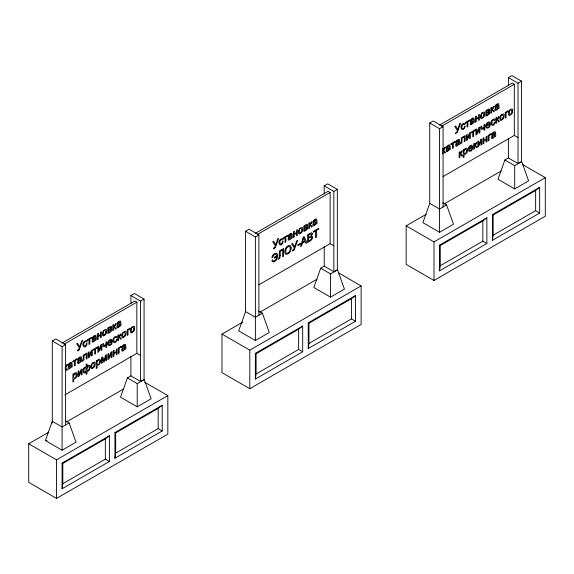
<?xml version="1.0" encoding="UTF-8"?>
<svg xmlns="http://www.w3.org/2000/svg" width="574" height="574" viewBox="0 0 574 574"><rect width="100%" height="100%" fill="white"/><g stroke="black" fill="none" stroke-linecap="round" stroke-linejoin="round"><path stroke-width="0.86" d="M62.092 488.761L62.803 483.681L62.803 463.469L62.092 463.06L109.397 435.752L109.397 461.453L62.092 488.761L62.092 463.06M114.958 458.239L115.668 453.159L115.668 432.947L114.958 432.538L162.205 405.258L162.205 430.966L114.958 458.239L114.958 432.538M255.38 379.07L256.09 373.99L256.09 353.771L255.38 353.362L302.685 326.054L302.685 351.762L255.38 379.07L255.38 353.362M308.245 348.547L308.956 343.46L308.956 323.248L308.245 322.839L355.493 295.567L355.493 321.268L308.245 348.547L308.245 322.839M439.562 270.835L440.272 265.748L440.272 245.536L439.562 245.127L486.867 217.819L486.867 243.519L439.562 270.835L439.562 245.127M492.435 240.312L493.138 235.225L493.138 215.013L492.435 214.604L539.675 187.325L539.675 213.033L492.435 240.312L492.435 214.604M45.396 440.567L52.277 421.287L62.092 426.956L69.124 422.894L76.005 442.174L62.092 450.21L45.396 440.567L47.118 440.567M140.738 381.552L130.922 375.884L127.406 377.914L120.526 397.194L137.222 406.83L151.134 398.801L144.253 379.522L140.551 381.445L140.551 301.12L130.922 295.56L130.922 303.589M258.896 315.234L258.896 234.902L249.08 229.241L245.564 231.272L245.564 311.596L238.684 330.875L255.38 340.511L269.292 332.482L262.411 313.203L258.637 311.022M334.025 271.854L324.21 266.192L320.694 268.223L313.813 287.495L330.509 297.138L344.422 289.102L337.541 269.823L333.838 271.746L333.838 191.422L324.21 185.861L324.21 193.897M443.078 206.999L443.078 126.667L433.262 120.999L429.747 123.03L429.747 203.361L422.866 222.64L439.562 232.276L453.474 224.24L446.594 204.968L442.819 202.787M518.207 163.619L508.392 157.95L504.876 159.981L497.995 179.26L514.691 188.903L528.604 180.867L521.723 161.588L518.021 163.511L518.021 83.187L508.392 77.626L508.392 85.662M65.171 368.013L66.405 365.1L67.388 364.347L65.623 368.099L67.567 369.857L66.663 370.381L65.092 368.73M62.803 463.469L105.351 438.902L109.397 435.752M115.668 432.947L158.159 408.415L162.205 405.258M256.09 353.771L298.638 329.211L302.685 326.054M308.956 323.248L351.446 298.717L355.493 295.567M440.272 245.536L482.82 220.976L486.867 217.819M493.138 215.013L535.628 190.482L539.675 187.325M52.277 423.045L52.277 340.963L55.793 338.933L65.608 344.601L65.608 424.925M130.922 295.56L134.438 293.529L144.067 299.09L144.067 379.414M508.392 77.626L511.908 75.596L521.536 81.156L521.536 161.481M324.21 185.861L327.725 183.831L337.354 189.391L337.354 269.723M62.014 343.051L134.818 301.02L136.842 302.189L136.842 353.362L64.812 394.948M439.483 125.125L512.288 83.087L514.311 84.256L514.311 135.428L443.056 176.57M255.301 233.36L328.106 191.329L330.129 192.491L330.129 243.67L258.874 284.804M64.037 344.221L136.842 302.189M441.506 126.294L514.311 84.256M140.551 301.12L144.067 299.09M518.021 83.187L521.536 81.156M52.277 340.963L62.092 346.631L65.608 344.601M429.747 123.03L439.562 128.698L443.078 126.667M257.324 234.529L330.129 192.491M333.838 191.422L337.354 189.391M245.564 231.272L255.38 236.933L258.896 234.902M144.641 382.198L167.83 395.586L167.83 434.145L56.525 498.404L28.7 482.339L28.7 443.781L48.797 432.179M66.577 421.912L123.769 388.892M522.885 164.716L545.3 177.653L545.3 216.211L433.994 280.471L406.17 264.406L406.17 225.847L426.267 214.246M444.046 203.985L501.246 170.959M338.703 272.951L361.118 285.895L361.118 324.446L249.812 388.706L221.987 372.641L221.987 334.09L242.859 322.036M259.864 312.22L317.063 279.201M127.406 377.914L137.222 383.583L144.253 379.522M446.594 204.968L439.562 209.022L429.747 203.361M504.876 159.981L514.691 165.649L521.723 161.588M262.411 313.203L255.38 317.264L245.564 311.596M320.694 268.223L330.509 273.884L337.541 269.823M28.7 443.781L56.525 459.846L167.83 395.586M406.17 225.847L433.994 241.912L545.3 177.653M221.987 334.09L249.812 350.154L361.118 285.895M62.803 483.681L105.351 459.114L109.397 461.453M115.668 453.159L158.159 428.627L162.205 430.966M440.272 265.748L482.82 241.188L486.867 243.519M493.138 235.225L535.628 210.694L539.675 213.033M256.09 373.99L298.638 349.423L302.685 351.762M308.956 343.46L351.446 318.929L355.493 321.268M514.311 135.428L518.021 137.573M330.129 243.67L333.838 245.808M136.842 353.362L140.551 355.507M65.35 420.72L69.124 422.894M535.628 190.482L535.628 210.694M514.691 165.649L514.691 188.903M508.392 138.32L508.392 157.95M482.82 220.976L482.82 241.188M442.891 148.458L442.891 150.89L444.463 147.733L445.446 146.987L443.68 150.74L445.632 152.497L444.721 153.014C443.702 150.388 442.03 151.421 442.891 154.076M439.562 128.698L439.562 232.276M433.994 241.912L433.994 280.471M351.446 298.717L351.446 318.929M330.509 273.884L330.509 297.138M324.21 246.555L324.21 266.192M298.638 329.211L298.638 349.423M255.38 236.933L255.38 340.511M249.812 350.154L249.812 388.706M158.159 408.415L158.159 428.627M137.222 383.583L137.222 406.83M130.922 356.246L130.922 375.884M105.351 438.902L105.351 459.114M62.092 346.631L62.092 450.21M56.525 459.846L56.525 498.404M112.174 341.286L108.543 343.639C108.515 345.993 111.37 344.364 111.299 342.8L112.145 342.434C111.665 347.148 105.243 346.079 108.321 341.365A2.92 1.686 -60 0 1 109.483 339.966L110.43 339.421A2.848 1.643 -60 0 1 111.557 339.485L112.174 341.286M472.682 147.109L469.051 149.462C469.023 151.816 471.885 150.187 471.806 148.63L472.653 148.257C472.172 152.971 465.751 151.902 468.836 147.188A2.92 1.686 -60 0 1 469.991 145.789L470.938 145.244A2.848 1.643 -60 0 1 472.065 145.308L472.682 147.109M490.232 123.927L486.601 126.273C486.573 128.633 489.435 126.998 489.357 125.441L490.203 125.075C489.722 129.789 483.301 128.712 486.386 124.006A2.92 1.686 -60 0 1 487.541 122.606L488.488 122.054A2.848 1.643 -60 0 1 489.615 122.126L490.232 123.927M71.226 363.938C67.373 365.193 66.57 372.727 71.291 367.016C72.74 368.472 72.209 363.55 71.757 362.294C69.971 362.022 68.227 363.894 67.976 365.609L68.787 365.272C68.665 364.189 71.011 362.23 71.226 363.938M80.733 358.441C76.887 359.704 76.084 367.238 80.798 361.527C82.247 362.983 81.716 358.061 81.264 356.806C79.477 356.533 77.741 358.406 77.49 360.12L78.294 359.776C78.172 358.7 80.525 356.741 80.733 358.441M95.284 336.988C91.438 338.251 90.635 345.785 95.349 340.073C96.798 341.53 96.267 336.608 95.815 335.352C94.028 335.08 92.292 336.952 92.041 338.667L92.845 338.323C92.723 337.239 95.076 335.288 95.284 336.988M119.973 322.732C116.127 323.994 115.324 331.528 120.038 325.817C121.487 327.273 120.956 322.351 120.504 321.096C118.718 320.823 116.981 322.696 116.73 324.41L117.534 324.066C117.419 322.99 119.765 321.031 119.973 322.732M124.888 346.007C121.042 347.27 120.239 354.804 124.953 349.085C126.402 350.542 125.871 345.627 125.419 344.364C123.632 344.091 121.896 345.971 121.638 347.679L122.449 347.342C122.327 346.258 124.673 344.3 124.888 346.007M291.327 234.953C287.474 236.215 286.67 243.749 291.391 238.038C292.833 239.494 292.31 234.572 291.857 233.309C290.071 233.044 288.327 234.917 288.076 236.624L288.88 236.287C288.765 235.204 291.111 233.245 291.327 234.953M316.016 220.696C312.17 221.959 311.366 229.492 316.08 223.781C317.53 225.238 316.999 220.316 316.547 219.053C314.76 218.787 313.024 220.66 312.773 222.368L313.576 222.03C313.454 220.947 315.808 218.988 316.016 220.696M449.284 146.571C445.438 147.834 444.635 155.367 449.349 149.656C450.798 151.113 450.267 146.191 449.815 144.928C448.029 144.662 446.292 146.535 446.034 148.243L446.845 147.905C446.723 146.822 449.076 144.863 449.284 146.571M458.791 141.082C454.945 142.345 454.142 149.879 458.856 144.167C460.305 145.624 459.774 140.702 459.322 139.439C457.535 139.173 455.799 141.046 455.548 142.754L456.352 142.417C456.23 141.333 458.583 139.374 458.791 141.082M473.342 119.629C469.496 120.892 468.693 128.425 473.406 122.714C474.856 124.171 474.325 119.248 473.873 117.986C472.086 117.72 470.35 119.593 470.099 121.301L470.902 120.963C470.78 119.88 473.134 117.921 473.342 119.629M494.738 133.383C490.892 134.646 490.088 142.18 494.802 136.461C496.252 137.918 495.721 133.003 495.269 131.74C493.482 131.475 491.746 133.347 491.495 135.055L492.298 134.718C492.176 133.634 494.53 131.676 494.738 133.383M498.038 105.372C494.185 106.635 493.382 114.169 498.103 108.457C499.545 109.914 499.021 104.992 498.569 103.729C496.783 103.463 495.039 105.336 494.788 107.044L495.592 106.707C495.477 105.623 497.823 103.664 498.038 105.372M280.234 255.373L279.725 258.336L278.218 259.391L279.308 257.252L279.351 250.982L283.549 248.556L283.549 256.305L282.666 256.815L282.666 249.984L280.234 251.383L280.234 255.373M277.68 255.739C278.462 258.544 273.726 264.614 271.782 260.661L272.643 259.907L273.116 260.833A2.396 1.385 -60 0 0 273.927 261.012L275.821 259.613L276.754 256.686L274.264 258.128L274.264 257.209L276.718 255.796C276.618 252.56 272.643 255.114 272.743 257.188L271.875 257.425C272.298 255.337 274.243 252.775 276.603 253.292A4.147 2.396 -60 0 1 277.328 254.009L277.68 255.739M83.244 358.894L82.333 361.326L83.912 359.977L84.069 355.507L86.251 354.244L86.251 359.073L87.069 358.599L87.069 352.981L83.244 355.191L83.244 358.894M461.302 141.534L460.391 143.966L461.97 142.61L462.127 138.14L464.309 136.885L464.309 141.706L465.127 141.233L465.127 135.622L461.302 137.832L461.302 141.534M291.162 248.047L290.523 250.96A3.903 2.253 -60 0 1 289.583 252.481C288.622 254.081 285.335 255.487 284.84 252.782A6.465 3.731 -60 0 1 284.969 249.991L285.637 248.305A4.162 2.404 -60 0 1 287.28 246.332L288.837 245.493A4.362 2.518 -60 0 1 289.985 245.5L290.767 246.196L291.162 248.047M76.277 375.03L75.682 377.269A1.614 0.933 -60 0 1 74.233 378.115C71.915 376.738 75.868 370.991 76.277 375.03M83.811 344.091C82.95 347.026 86.559 346.33 86.365 343.898L87.176 343.546C84.694 352.092 79.492 342.391 86.179 340.576A2.353 1.363 -60 0 1 86.868 340.942L87.097 341.566L86.294 342.169L85.569 341.523L84.622 342.126A1.808 1.04 -60 0 0 84.005 343.166L83.811 344.091M99.661 361.527L99.065 363.773A1.614 0.933 -60 0 1 97.616 364.612C95.291 363.242 99.252 357.487 99.661 361.527M113.803 339.83C112.942 342.764 116.551 342.068 116.357 339.636L117.168 339.284C114.685 347.83 109.483 338.129 116.17 336.314A2.353 1.363 -60 0 1 116.852 336.68L117.089 337.304L116.285 337.907L115.561 337.261L114.613 337.864A1.808 1.04 -60 0 0 113.996 338.904L113.803 339.83M279.854 242.056C278.986 244.99 282.595 244.294 282.408 241.855L283.212 241.511C280.736 250.056 275.534 240.348 282.221 238.54A2.353 1.363 -60 0 1 282.903 238.906L283.14 239.523L282.336 240.133L281.612 239.487L280.664 240.09A1.808 1.04 -60 0 0 280.047 241.13L279.854 242.056M461.869 126.732C461.008 129.667 464.617 128.971 464.423 126.531L465.234 126.187C462.759 134.732 457.557 125.024 464.244 123.216A2.353 1.363 -60 0 1 464.926 123.582L465.155 124.199L464.359 124.809L463.627 124.163L462.68 124.766A1.808 1.04 -60 0 0 462.063 125.806L461.869 126.732M466.64 150.56L466.045 152.806A1.614 0.933 -60 0 1 465.306 153.531A1.586 0.918 -60 0 1 464.588 153.653C462.285 152.254 466.231 146.528 466.64 150.56M491.861 122.47C491 125.405 494.609 124.709 494.415 122.269L495.226 121.925C492.743 130.47 487.541 120.762 494.228 118.954A2.353 1.363 -60 0 1 494.917 119.32L495.147 119.937L494.343 120.547L493.618 119.901L492.671 120.504A1.808 1.04 -60 0 0 492.054 121.545L491.861 122.47M94.466 364.54C91.015 374.736 90.828 358.341 94.466 364.54M105.968 331.794C102.516 341.989 102.33 325.594 105.968 331.794M125.376 333.645C121.925 343.84 121.731 327.438 125.376 333.645M134.007 328.658C130.556 338.854 130.37 322.459 134.007 328.658M302.01 229.758C298.559 239.946 298.372 223.551 302.01 229.758M484.033 114.434C480.574 124.623 480.388 108.228 484.033 114.434M503.434 116.285C499.983 126.474 499.796 110.079 503.434 116.285M512.065 111.299C508.614 121.487 508.428 105.092 512.065 111.299M285.701 250.494L285.823 252.488A3.214 1.858 -60 0 0 286.656 253.313C289.483 253.213 290.867 249.46 289.97 247.078A3.006 1.736 -60 0 0 288.593 246.49L286.691 247.903L285.701 250.494M90.104 367.087L89.271 370.051A2.246 1.299 -60 0 1 88.202 371.127L87.004 371.206L87.004 373.839L86.179 374.32L86.179 371.679C82.548 376.845 81.838 365.968 86.179 367.095L86.179 364.411L87.004 363.938L87.004 366.621L87.27 366.169A2.152 1.241 -60 0 1 88.224 365.243L89.594 365.286L90.104 367.087M71.219 365.279C71.535 366.463 69.526 369.147 68.715 367.69A0.99 0.574 -60 0 1 68.966 366.908L71.219 365.279M80.726 359.79C81.049 360.974 79.04 363.658 78.222 362.201A0.99 0.574 -60 0 1 78.48 361.419L80.726 359.79M95.277 338.337C95.6 339.521 93.591 342.197 92.773 340.741A0.99 0.574 -60 0 1 93.031 339.966L95.277 338.337M119.973 324.08C120.289 325.264 118.28 327.948 117.469 326.491A0.99 0.574 -60 0 1 117.72 325.709L119.973 324.08M124.881 347.349C125.197 348.533 123.195 351.216 122.377 349.76A0.99 0.574 -60 0 1 122.628 348.985L124.881 347.349M291.319 236.301C291.635 237.478 289.626 240.162 288.815 238.705A0.99 0.574 -60 0 1 289.066 237.93L291.319 236.301M316.009 222.045C316.324 223.229 314.322 225.905 313.504 224.448A0.99 0.574 -60 0 1 313.763 223.673L316.009 222.045M449.277 147.92C449.593 149.104 447.591 151.78 446.773 150.323A0.99 0.574 -60 0 1 447.024 149.549L449.277 147.92M458.791 142.431C459.107 143.608 457.098 146.291 456.287 144.835A0.99 0.574 -60 0 1 456.538 144.06L458.791 142.431M473.342 120.971C473.658 122.154 471.649 124.838 470.838 123.381A0.99 0.574 -60 0 1 471.089 122.606L473.342 120.971M494.738 134.725C495.053 135.909 493.044 138.592 492.227 137.136A0.99 0.574 -60 0 1 492.485 136.361L494.738 134.725M498.031 106.721C498.347 107.898 496.338 110.581 495.527 109.125A0.99 0.574 -60 0 1 495.778 108.35L498.031 106.721M90.807 365.961L91.115 368.271A2.892 1.665 -60 0 0 92.113 368.673L94.688 366.621L95.155 362.904A2.999 1.729 -60 0 0 94.337 362.144L92.206 363.098L90.807 365.961M102.308 333.207L102.617 335.517A2.892 1.665 -60 0 0 103.621 335.926L106.19 333.874L106.656 330.158A2.999 1.729 -60 0 0 105.838 329.397L103.707 330.351L102.308 333.207M121.71 335.058L122.018 337.368A2.892 1.665 -60 0 0 123.023 337.777L125.591 335.725L126.065 332.009A2.999 1.729 -60 0 0 125.247 331.241L123.116 332.202L121.71 335.058M130.348 330.079L130.657 332.389A2.892 1.665 -60 0 0 131.661 332.791L134.23 330.739L134.696 327.022A2.999 1.729 -60 0 0 133.878 326.262L131.747 327.216L130.348 330.079M298.351 231.171L298.652 233.482A2.892 1.665 -60 0 0 299.657 233.891L302.233 231.839L302.699 228.122A2.999 1.729 -60 0 0 301.881 227.354L299.75 228.316L298.351 231.171M480.366 115.848L480.675 118.158A2.892 1.665 -60 0 0 481.679 118.567L484.248 116.515L484.714 112.791A2.999 1.729 -60 0 0 483.896 112.03L481.765 112.992L480.366 115.848M499.775 117.699L500.076 120.009A2.892 1.665 -60 0 0 501.08 120.418L503.656 118.366L504.123 114.642A2.999 1.729 -60 0 0 503.305 113.882L501.174 114.843L499.775 117.699M508.406 112.712L508.715 115.022A2.892 1.665 -60 0 0 509.719 115.431L512.288 113.379L512.754 109.663A2.999 1.729 -60 0 0 511.936 108.895L509.805 109.856L508.406 112.712M87.069 367.912L87.076 369.921L87.643 370.567C90.929 369.706 88.396 362.969 87.069 367.912M86.186 369.426L85.921 371.141L85.117 372.124A1.406 0.811 -60 0 1 84.443 372.217L83.912 370.582L84.407 368.537A1.299 0.753 -60 0 1 85.06 367.848L85.906 367.92L86.186 369.426M77.117 374.549C77.87 378.754 72.274 378.065 73.723 381.509L72.898 381.983L72.898 374.219L73.651 373.789L73.651 374.513L74.62 373.15L76.155 372.583L76.873 373.208L77.117 374.549M100.5 361.046C101.254 365.251 95.657 364.562 97.106 368.013L96.281 368.486L96.281 360.716L97.028 360.285L97.028 361.017L98.003 359.654L99.539 359.08L100.256 359.711L100.5 361.046M467.48 150.079C468.241 154.284 462.637 153.595 464.086 157.046L463.261 157.52L463.261 149.749L464.014 149.319L464.014 150.051L464.983 148.688L466.519 148.114L467.243 148.745L467.48 150.079M111.564 327.28L110.983 328.816L111.557 328.981C112.554 331.313 109.354 332.762 107.79 333.58L107.79 327.969L110.732 326.405A1.779 1.026 -60 0 1 111.5 326.85L111.564 327.28M307.599 225.245L307.025 226.78L307.592 226.945C308.59 229.277 305.397 230.726 303.825 231.544L303.825 225.934L306.767 224.369A1.779 1.026 -60 0 1 307.542 224.814L307.599 225.245M311.754 237.779L311.051 239.394L308.489 240.994L308.489 238.325L311.022 236.997L311.754 237.779M489.622 109.921L489.041 111.449L489.615 111.614C490.612 113.953 487.419 115.403 485.848 116.221L485.848 110.61L488.79 109.046A1.779 1.026 -60 0 1 489.557 109.49L489.622 109.921M311.474 234.536L310.792 235.993L308.489 237.414L308.489 235.075L310.85 233.819L311.474 234.536M312.349 233.912L311.409 236.101L312.586 236.66A2.777 1.607 -60 0 1 312.471 238.375L311.244 240.19L307.599 242.422L307.599 234.673L311.352 232.735L312.084 233.044L312.349 233.912M110.725 327.854L110.215 328.866L108.615 329.856L108.615 328.278L110.452 327.395L110.725 327.854M306.76 225.819L306.251 226.83L304.651 227.821L304.651 226.242L306.487 225.36L306.76 225.819M488.783 110.495L488.273 111.507L486.673 112.497L486.673 110.918L488.51 110.029L488.783 110.495M108.716 342.09L108.586 342.829L111.306 341.257C111.162 339.184 108.83 340.856 108.716 342.09M110.933 330.15L110.287 331.313L108.615 332.324L108.615 330.638L110.387 329.677L110.933 330.15M306.975 228.115L306.329 229.27L304.651 230.289L304.651 228.603L306.43 227.634L306.975 228.115M469.223 147.913L469.101 148.652L471.814 147.08C471.67 145.007 469.338 146.679 469.223 147.913M486.774 124.73L486.652 125.462L489.364 123.898C489.22 121.817 486.888 123.496 486.774 124.73M488.991 112.791L488.345 113.946L486.673 114.965L486.673 113.279L488.445 112.31L488.991 112.791M303.682 237.744L302.584 242.135L304.859 240.822L303.682 237.744M105.494 355.399L104.081 360.709L102.796 356.956L101.519 357.695L101.519 363.313L102.323 362.847L102.323 358.104L103.686 362.058L104.418 361.634L105.86 356.282L105.86 360.802L106.685 360.329L106.685 354.71L105.494 355.399M302.326 243.118L301.594 245.887L300.647 246.433L303.223 237.198L304.184 236.646L306.932 242.809L305.92 243.39L305.131 241.496L302.326 243.118M79.384 347.923L78.602 349.652L77.547 350.083L77.547 350.965L79.255 349.817L82.548 340.404L81.666 340.913L79.75 346.768L77.562 343.288L76.665 343.804L79.384 347.923M115.202 325.271L114.377 326.9L116.321 328.658L115.417 329.182C114.398 326.549 112.726 327.582 113.587 330.237L112.762 330.71L112.762 325.099L113.587 324.619L113.587 327.051C114.47 325.02 117.118 321.404 115.202 325.271M120.303 335.381L119.478 337.003L121.43 338.76L120.518 339.284C119.5 336.651 117.828 337.691 118.689 340.339L117.864 340.82L117.864 335.202L118.689 334.728L118.689 337.153C119.571 335.13 122.226 331.507 120.303 335.381M275.42 245.887L274.645 247.616L273.583 248.047L273.583 248.929L275.298 247.774L278.584 238.368L277.701 238.877L275.785 244.732L273.597 241.245L272.7 241.769L275.42 245.887M294.347 248.018L293.572 249.74L292.51 250.178L292.51 251.053L294.218 249.905L297.511 240.499L296.629 241.008L294.713 246.856L292.525 243.376L291.628 243.893L294.347 248.018M311.237 223.236L310.419 224.857L312.364 226.615L311.452 227.139C310.434 224.513 308.762 225.546 309.623 228.201L308.798 228.674L308.798 223.064L309.623 222.583L309.623 225.008C310.505 222.985 313.16 219.368 311.237 223.236M457.442 130.563L456.667 132.293L455.605 132.723L455.605 133.599L457.313 132.451L460.606 123.044L459.724 123.553L457.808 129.408L455.62 125.921L454.723 126.438L457.442 130.563M461.596 152.304L460.771 153.925L462.716 155.683L461.812 156.207C460.793 153.574 459.121 154.607 459.982 157.262L459.157 157.735L459.157 152.124L459.982 151.651L459.982 154.076C460.865 152.053 463.512 148.429 461.596 152.304M476.126 143.909L475.301 145.538L477.252 147.296L476.341 147.812C475.322 145.186 473.65 146.219 474.511 148.874L473.686 149.348L473.686 143.737L474.511 143.256L474.511 145.688C475.394 143.658 478.049 140.042 476.126 143.909M493.26 107.912L492.435 109.534L494.379 111.291L493.475 111.815C492.456 109.182 490.784 110.222 491.645 112.877L490.82 113.351L490.82 107.733L491.645 107.259L491.645 109.684C492.528 107.661 495.183 104.038 493.26 107.912M498.368 118.022L497.543 119.643L499.488 121.401L498.584 121.925C497.565 119.292 495.886 120.325 496.747 122.98L495.922 123.453L495.922 117.842L496.747 117.369L496.747 119.794C497.629 117.77 500.284 114.147 498.368 118.022M81.221 369.412L78.939 375.016L78.939 370.732L78.114 371.206L78.114 376.824L79.004 376.307L81.286 370.732L81.286 374.994L82.111 374.513L82.111 368.903L81.221 369.412M91.417 350.47L89.135 356.074L89.135 351.79L88.31 352.264L88.31 357.882L89.2 357.365L91.481 351.79L91.481 356.052L92.306 355.571L92.306 349.961L91.417 350.47M100.952 344.967L98.671 350.571L98.671 346.287L97.845 346.761L97.845 352.379L98.735 351.862L101.017 346.287L101.017 350.549L101.842 350.068L101.842 344.457L100.952 344.967M111.047 352.192L108.766 357.796L108.766 353.512L107.941 353.986L107.941 359.604L108.83 359.087L111.112 353.512L111.112 357.767L111.937 357.293L111.937 351.675L111.047 352.192M469.482 133.111L467.193 138.714L467.193 134.431L466.368 134.904L466.368 140.522L467.258 140.006L469.546 134.431L469.546 138.686L470.364 138.212L470.364 132.594L469.482 133.111M479.01 127.607L476.729 133.211L476.729 128.928L475.903 129.401L475.903 135.019L476.793 134.503L479.075 128.928L479.075 133.182L479.9 132.709L479.9 127.091L479.01 127.607M480.904 139.568L478.616 145.172L478.616 140.888L477.79 141.362L477.79 146.98L478.68 146.463L480.969 140.888L480.969 145.143L481.794 144.67L481.794 139.059L480.904 139.568M105.903 344.651L104.016 345.799L103.6 343.439L102.782 343.912L102.933 346.33L103.959 346.775L105.903 345.462L105.903 347.722L106.728 347.248L106.728 341.638L105.903 342.111L105.903 344.651M483.961 127.292L482.074 128.44L481.665 126.079L480.84 126.553L480.99 128.971L482.024 129.415L483.961 128.102L483.961 130.363L484.786 129.889L484.786 124.271L483.961 124.752L483.961 127.292M91.388 337.44L87.435 339.722L87.435 340.504L89.006 339.6L89.006 344.429L89.824 343.955L89.824 339.126L91.388 338.222L91.388 337.44M98.219 333.494L97.393 333.968L97.393 339.586L98.219 339.105L98.219 336.615L100.5 335.302L100.5 337.792L101.325 337.311L101.325 331.7L100.5 332.174L100.5 334.513L98.219 335.833L98.219 333.494M469.446 120.074L465.492 122.355L465.492 123.145L467.064 122.24L467.064 127.069L467.882 126.596L467.882 121.767L469.446 120.863L469.446 120.074M476.276 116.135L475.451 116.608L475.451 122.219L476.276 121.745L476.276 119.256L478.565 117.935L478.565 120.425L479.39 119.952L479.39 114.334L478.565 114.814L478.565 117.146L476.276 118.466L476.276 116.135M287.431 235.397L283.477 237.679L283.477 238.468L285.041 237.564L285.041 242.393L285.859 241.919L285.859 237.091L287.431 236.187L287.431 235.397M294.261 231.458L293.436 231.932L293.436 237.55L294.261 237.069L294.261 234.579L296.543 233.259L296.543 235.749L297.368 235.275L297.368 229.665L296.543 230.138L296.543 232.477L294.261 233.79L294.261 231.458M76.837 358.894L72.884 361.175L72.884 361.957L74.455 361.053L74.455 365.882L75.273 365.408L75.273 360.58L76.837 359.676L76.837 358.894M97.056 347.22L93.103 349.501L93.103 350.284L94.674 349.379L94.674 354.208L95.492 353.735L95.492 348.913L97.056 348.009L97.056 347.22M129.989 328.206L127.191 329.82L127.191 335.431L128.016 334.958L128.016 330.129L129.989 328.995L129.989 328.206M454.895 141.527L450.949 143.809L450.949 144.598L452.513 143.694L452.513 148.523L453.331 148.049L453.331 143.22L454.895 142.316L454.895 141.527M475.114 129.853L471.161 132.135L471.161 132.924L472.732 132.02L472.732 136.849L473.55 136.375L473.55 131.546L475.114 130.642L475.114 129.853M508.047 110.839L505.249 112.454L505.249 118.072L506.074 117.598L506.074 112.769L508.047 111.629L508.047 110.839M318.714 228.258L313.39 231.329L313.39 232.24L315.6 230.963L315.6 237.801L316.489 237.292L316.489 230.454L318.714 229.169L318.714 228.258M114.011 350.484L113.186 350.958L113.186 356.576L114.011 356.095L114.011 353.606L116.292 352.293L116.292 354.782L117.118 354.302L117.118 348.691L116.292 349.164L116.292 351.503L114.011 352.823L114.011 350.484M121.157 346.352L118.359 347.973L118.359 353.584L119.184 353.11L119.184 348.282L121.157 347.141L121.157 346.352M300.367 243.311L297.834 244.775L297.834 245.729L300.367 244.273L300.367 243.311M483.86 137.86L483.035 138.334L483.035 143.952L483.86 143.478L483.86 140.982L486.142 139.669L486.142 142.158L486.967 141.678L486.967 136.067L486.142 136.54L486.142 138.879L483.86 140.2L483.86 137.86M491.014 133.735L488.216 135.349L488.216 140.96L489.041 140.487L489.041 135.658L491.014 134.517L491.014 133.735"/></g></svg>
